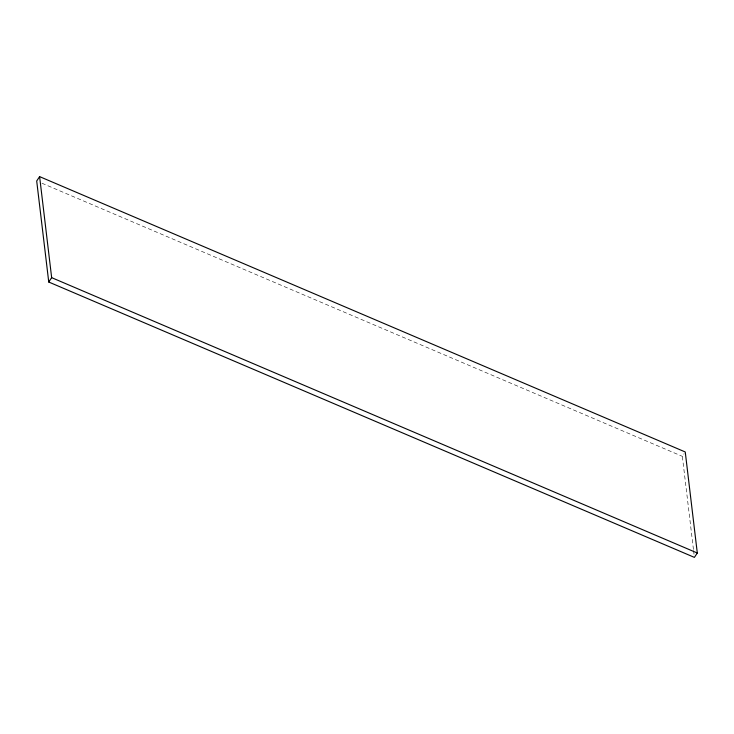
<?xml version="1.0" encoding="UTF-8"?>
<svg xmlns="http://www.w3.org/2000/svg" width="734" height="734" viewBox="0 0 734 734"><rect width="100%" height="100%" fill="white"/><g stroke="black" fill="none" stroke-linecap="round" stroke-linejoin="round"><path stroke-width="0.55" stroke-dasharray="3.67 2.75" d="M693.437 549.436L682.345 456.355L684.088 453.731M41.966 183.234L682.345 456.355M693.575 550.573L694.116 555.115"/><path stroke-width="1.1" d="M39.608 176.619L36.7 180.986L48.747 282.021L694.392 557.381L697.3 553.014L685.253 451.979L39.608 176.619L51.655 277.645L48.747 282.021M51.655 277.645L697.3 553.014"/></g></svg>
